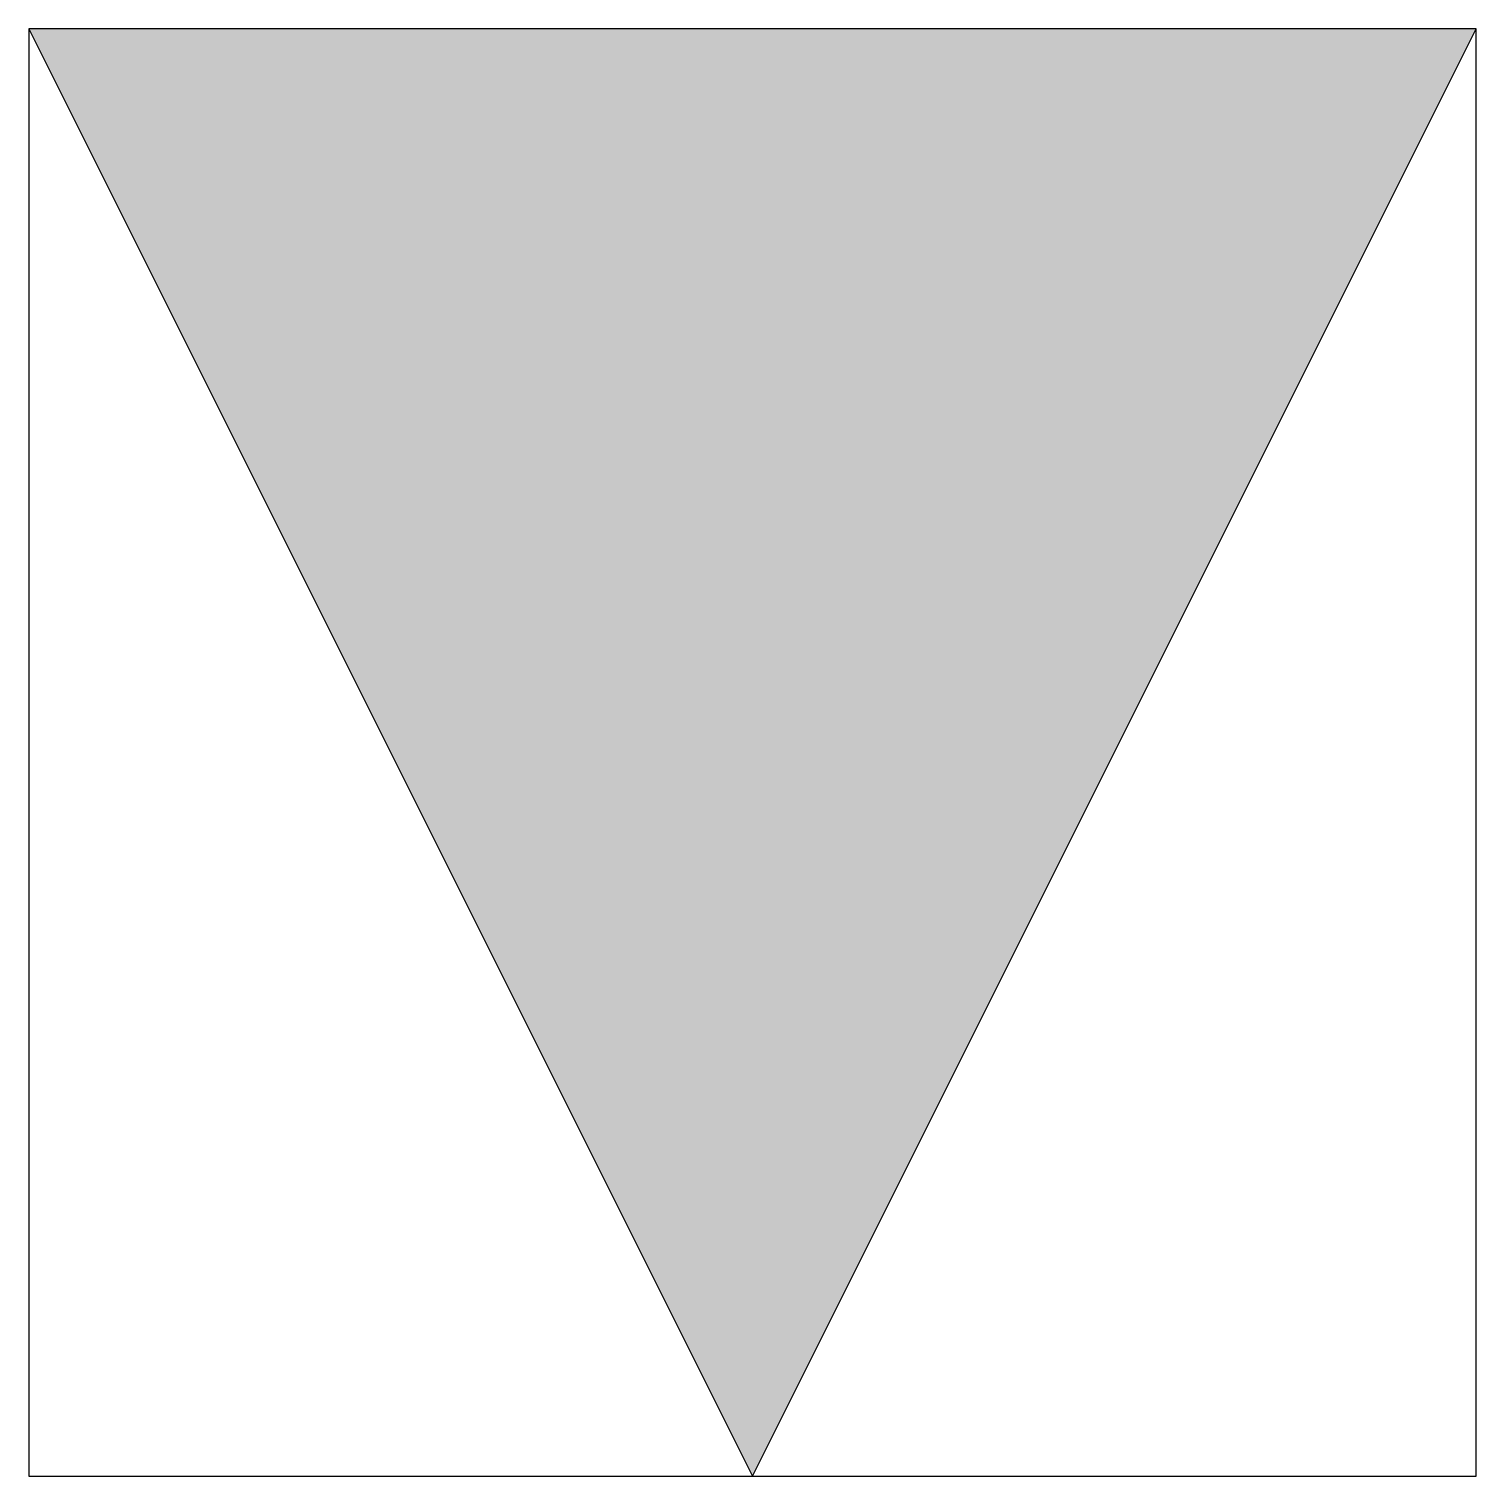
# Model space of a CAD drawing. Header units: metres. Extents: x -2 to 2, y -2 to 2.
import ezdxf

# ---------------------------------------------------------------- set-up
doc = ezdxf.new("R2010")
doc.units = ezdxf.units.M
doc.layers.get('0').update_dxf_attribs({"color": 150})

msp = doc.modelspace()

# ---------------------------------------------------------------- hatches: boundary and pattern name
h = msp.add_hatch(color=256)
h.dxf.hatch_style = 1
h.paths.add_polyline_path([(2, 2), (-2, 2), (0, -2)])

# ---------------------------------------------------------------- linework, layer by layer
at = {"flags": 128}
msp.add_lwpolyline([(-2, -2), (2, -2), (2, 2), (-2, 2)], close=True, dxfattribs=at)
msp.add_lwpolyline([(-2, 2), (0, -2), (2, 2)], dxfattribs=at)

doc.saveas('drawing.dxf')
